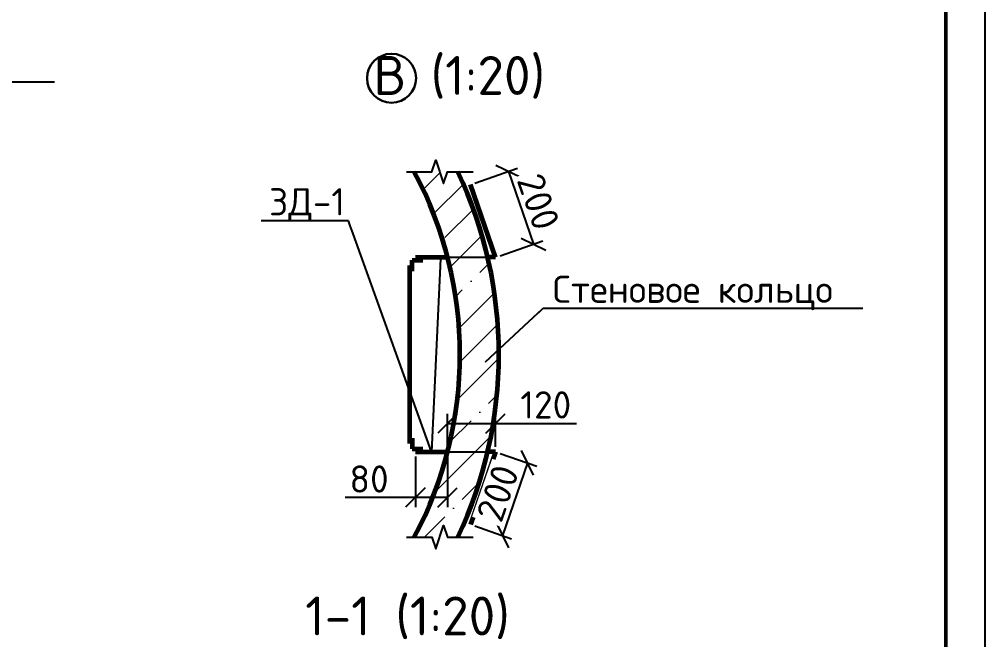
# Model space of a CAD drawing. Header units: millimetres. Extents: x 1601 to 14530, y 1157 to 12625.
# Drawn here: x 10431.3 to 10555.4, y 2980.2 to 3060 of the extents above; entities that cross this region are included whole.
import ezdxf
from ezdxf import colors
from ezdxf.entities.mleader import LeaderData, LeaderLine
from ezdxf.math import Vec2, Vec3

# ---------------------------------------------------------------- set-up
doc = ezdxf.new("R2010")
doc.units = ezdxf.units.MM
doc.linetypes.add('ACAD_ISO04W100', pattern=[30, 24, -3, 0, -3])
for name, color, linetype, lineweight in [('Основной', 1, 'Continuous', 60), ('Размер 3.5', 250, 'Continuous', 35), ('Размеры на чертеже', 250, 'Continuous', 25), ('Тонкие', 5, 'Continuous', 30), ('шриховка', 251, 'ACAD_ISO04W100', 15)]:
    doc.layers.add(name, color=color, linetype=linetype, lineweight=lineweight)
doc.styles.add('-ISOCPEUR-', font='isocpeur.TTF')
doc.styles.add('GOST', font='GOST Common.ttf')
doc.dimstyles.new('1 к 50', dxfattribs={"dimtxt": 3.5, "dimasz": 2.5, "dimexe": 1.25, "dimexo": 0.625, "dimtad": 1, "dimdec": 1, "dimlfac": 50, "dimrnd": 0.1, "dimtxsty": 'GOST', "dimblk": 'OBLIQUE', "dimcen": 2.5, "dimclrd": 256, "dimclre": 256, "dimclrt": 256, "dimadec": 0, "dimazin": 0, "dimtfac": 1, "dimtdec": 1, "dimtmove": 0, "dimatfit": 3, "dimfxl": 1, "dimtfill": 1, "dimlwe": -1, "dimarcsym": 0})

# ---------------------------------------------------------------- blocks, each defined once
blk = doc.blocks.new('_Oblique')
at = {"color": 0, "linetype": 'ByBlock', "lineweight": -2}
blk.add_line((-0.5, -0.5), (0.5, 0.5), dxfattribs=at)
blk = doc.blocks.new('*D185')
at = {"transparency": 16777216}
for p, q in [((10482.22, 3003.78), (10482.22, 2997.27)), ((10486.36, 3003.78), (10486.36, 2997.27))]:
    blk.add_line(p, q, dxfattribs=at)
at = {"lineweight": -2, "transparency": 16777216}
for p, q in [((10482.22, 2998.52), (10473.19, 2998.52)), ((10486.36, 2998.52), (10482.22, 2998.52))]:
    blk.add_line(p, q, dxfattribs=at)
at = {"layer": 'Defpoints', "color": 0, "transparency": 16777216}
for p in [(10482.22, 3004.41), (10486.36, 3004.41), (10486.36, 2998.52)]:
    blk.add_point(p, dxfattribs=at)
at = {"lineweight": -2, "transparency": 16777216, "xscale": 2.5, "yscale": 2.5, "zscale": 2.5, "rotation": 180}
blk.add_blockref('_Oblique', (10482.22, 2998.52), dxfattribs=at)
at = {"lineweight": -2, "transparency": 16777216, "xscale": 2.5, "yscale": 2.5, "zscale": 2.5}
blk.add_blockref('_Oblique', (10486.36, 2998.52), dxfattribs=at)
at = {"transparency": 16777216, "insert": (10476.27, 3000.9), "char_height": 3.5, "attachment_point": 5, "style": '-ISOCPEUR-', "bg_fill": 3, "box_fill_scale": 1.1, "bg_fill_color": 256, "bg_fill_true_color": 13158600, "bg_fill_transparency": 0}
blk.add_mtext('80', dxfattribs=at)
blk = doc.blocks.new('*D186')
at = {"transparency": 16777216}
for p, q in [((10489.87, 3038.96), (10495.35, 3040.86)), ((10493.12, 3029.61), (10498.59, 3031.51))]:
    blk.add_line(p, q, dxfattribs=at)
at = {"lineweight": -2, "transparency": 16777216}
blk.add_line((10494.17, 3040.45), (10497.41, 3031.1), dxfattribs=at)
at = {"layer": 'Defpoints', "color": 0, "transparency": 16777216}
for p in [(10489.28, 3038.76), (10497.41, 3031.1), (10492.53, 3029.41)]:
    blk.add_point(p, dxfattribs=at)
at = {"lineweight": -2, "transparency": 16777216, "xscale": 2.5, "yscale": 2.5, "zscale": 2.5}
for p, rotation in [((10494.17, 3040.45), 109.1384464450715), ((10497.41, 3031.1), 289.1384464450716)]:
    blk.add_blockref('_Oblique', p, dxfattribs=dict(at, rotation=rotation))
at = {"transparency": 16777216, "insert": (10498.03, 3036.56), "char_height": 3.5, "attachment_point": 5, "rotation": 289.1384, "style": '-ISOCPEUR-', "bg_fill": 3, "box_fill_scale": 1.1, "bg_fill_color": 256, "bg_fill_true_color": 13158600, "bg_fill_transparency": 0}
blk.add_mtext('200', dxfattribs=at)
blk = doc.blocks.new('*D187')
at = {"transparency": 16777216}
for p, q in [((10493.12, 3004.2), (10497.83, 3002.57)), ((10489.87, 2994.86), (10494.59, 2993.22))]:
    blk.add_line(p, q, dxfattribs=at)
at = {"lineweight": -2, "transparency": 16777216}
blk.add_line((10496.65, 3002.98), (10493.41, 2993.63), dxfattribs=at)
at = {"layer": 'Defpoints', "color": 0, "transparency": 16777216}
for p in [(10492.53, 3004.41), (10493.41, 2993.63)]:
    blk.add_point(p, dxfattribs=at)
at = {"lineweight": -2, "transparency": 16777216, "xscale": 2.5, "yscale": 2.5, "zscale": 2.5}
for p, rotation in [((10496.65, 3002.98), 70.86155355492849), ((10493.41, 2993.63), 250.8615535549284)]:
    blk.add_blockref('_Oblique', p, dxfattribs=dict(at, rotation=rotation))
at = {"transparency": 16777216, "insert": (10492.79, 2999.08), "char_height": 3.5, "attachment_point": 5, "rotation": 70.8616, "style": '-ISOCPEUR-', "bg_fill": 3, "box_fill_scale": 1.1, "bg_fill_color": 256, "bg_fill_true_color": 13158600, "bg_fill_transparency": 0}
blk.add_mtext('200', dxfattribs=at)
at = {"layer": 'Defpoints', "color": 0, "transparency": 16777216}
blk.add_point((10489.28, 2995.06), dxfattribs=at)
blk = doc.blocks.new('*D181')
at = {"transparency": 16777216}
for p, q in [((10486.36, 3005.03), (10486.36, 3009.3)), ((10492.53, 3005.03), (10492.53, 3009.3))]:
    blk.add_line(p, q, dxfattribs=at)
at = {"lineweight": -2, "transparency": 16777216}
for p, q in [((10486.36, 3008.05), (10492.53, 3008.05)), ((10492.53, 3008.05), (10502.93, 3008.05))]:
    blk.add_line(p, q, dxfattribs=at)
at = {"layer": 'Defpoints', "color": 0, "transparency": 16777216}
for p in [(10492.53, 3008.05), (10486.36, 3004.41), (10492.53, 3004.41)]:
    blk.add_point(p, dxfattribs=at)
at = {"lineweight": -2, "transparency": 16777216, "xscale": 2.5, "yscale": 2.5, "zscale": 2.5, "rotation": 180}
blk.add_blockref('_Oblique', (10486.36, 3008.05), dxfattribs=at)
at = {"lineweight": -2, "transparency": 16777216, "xscale": 2.5, "yscale": 2.5, "zscale": 2.5}
blk.add_blockref('_Oblique', (10492.53, 3008.05), dxfattribs=at)
at = {"transparency": 16777216, "insert": (10498.98, 3010.43), "char_height": 3.5, "attachment_point": 5, "style": '-ISOCPEUR-', "bg_fill": 3, "box_fill_scale": 1.1, "bg_fill_color": 256, "bg_fill_true_color": 13158600, "bg_fill_transparency": 0}
blk.add_mtext('120', dxfattribs=at)

msp = doc.modelspace()

# ---------------------------------------------------------------- hatches: boundary and pattern name
at = {"layer": 'шриховка'}
h = msp.add_hatch(dxfattribs=at)
h.set_pattern_fill('ANSI35', color=256, style=0)
h.set_pattern_definition([(45, (-23858.9875, 7575.9476), (-4.4901281, 4.4901281), []), (45, (-23854.4974, 7575.9476), (-4.4901281, 4.4901281), [7.9375, -1.5875, 0, -1.5875])])
h.paths.add_polyline_path([(10491.5104, 3029.4088), (10486.362, 3029.4088, -0.12701665), (10486.362, 3004.4088), (10491.5104, 3004.4088, 0.11514294)])
h.paths.add_polyline_path([(10487.6784, 3040.4047), (10486.3428, 3040.4047), (10485.8428, 3038.9047), (10484.8428, 3041.9047), (10484.3428, 3040.4047), (10482.0852, 3040.4047, -0.05919825), (10486.362, 3029.4088), (10491.5104, 3029.4088, 0.05307849)])
h.paths.add_polyline_path([(10491.5104, 3004.4088), (10486.362, 3004.4088, -0.05919825), (10482.0852, 2993.413), (10484.3428, 2993.413), (10484.8428, 2991.913), (10485.8428, 2994.913), (10486.3428, 2993.413), (10487.6784, 2993.413, 0.05307849)])

# ---------------------------------------------------------------- linework, layer by layer
msp.add_lwpolyline([(9961.3843, 3245.5891), (10555.3843, 3245.5891), (10555.3843, 2825.5891), (9961.3843, 2825.5891)], close=True)
at = {"const_width": 0.5}
msp.add_lwpolyline([(9981.3843, 3240.5891), (10550.3843, 3240.5891), (10550.3843, 2830.5891), (9981.3843, 2830.5891)], close=True, dxfattribs=at)
at = {"layer": 'Основной'}
for p, q in [((10492.5282, 3029.4088), (10489.2845, 3038.7556)), ((10482.2188, 3029.4088), (10486.362, 3029.4088)), ((10492.5282, 3029.4088), (10491.5104, 3029.4088)), ((10481.4614, 3028.3686), (10481.4614, 3005.4614)), ((10482.2188, 3004.4088), (10486.362, 3004.4088)), ((10492.5282, 3004.4088), (10489.2845, 2995.062)), ((10492.5282, 3004.4088), (10491.5104, 3004.4088))]:
    msp.add_line(p, q, dxfattribs=at)
at = {"layer": 'Основной', "lineweight": 60}
for p, q in [((10481.7976, 3027.647), (10481.7976, 3029.0465)), ((10481.7976, 3029.0465), (10483.1715, 3029.0465))]:
    msp.add_line(p, q, dxfattribs=at)
at = {"layer": 'Основной', "color": 6, "lineweight": 60}
msp.add_line((10482.2188, 3004.4088), (10486.362, 3004.4088), dxfattribs=at)
at = {"layer": 'Основной'}
for radius, start, end in [(50, 331.971062, 28.028938), (55, 334.710152, 25.289848)]:
    msp.add_arc((10437.9497, 3016.9088), radius, start, end, dxfattribs=at)
at = {"layer": 'Размеры на чертеже'}
msp.add_line((10435.8239, 3051.9476), (10387.3184, 3051.9476), dxfattribs=at)
at = {"layer": 'Тонкие', "color": 30, "lineweight": 25, "ltscale": 10}
for p, q in [((10486.362, 3029.4088), (10491.5104, 3029.4088)), ((10486.362, 3004.4088), (10491.5104, 3004.4088))]:
    msp.add_line(p, q, dxfattribs=at)
at = {"layer": 'Тонкие', "linetype": 'Continuous', "lineweight": 25}
for points in [[(10481.0586, 3040.4047), (10484.3428, 3040.4047), (10484.8428, 3041.9047), (10485.8428, 3038.9047), (10486.3428, 3040.4047), (10489.627, 3040.4047)], [(10481.0586, 2993.413), (10484.3428, 2993.413), (10484.8428, 2991.913), (10485.8428, 2994.913), (10486.3428, 2993.413), (10489.627, 2993.413)]]:
    msp.add_lwpolyline(points, dxfattribs=at)
at = {"layer": 'Тонкие'}
msp.add_circle((10479.1649, 3052.4359), 3.1532, dxfattribs=at)

# ---------------------------------------------------------------- texts
at = {"layer": 'Размер 3.5', "color": 0, "style": '-ISOCPEUR-'}
for s, p in [('В (1:20)', (10476.8219, 3050.2972)), ('1-1 (1:20)', (10468.0599, 2980.7914))]:
    msp.add_text(s, height=5, dxfattribs=at).set_placement(p)

# ---------------------------------------------------------------- next in the draw order: dimensions: what is measured, and where the dimension line sits
for p1, p2, distance, picture, middle in [((10489.2845, 3038.7556), (10492.5282, 3029.4088), 5.1676, '*D186', (10498.0321, 3036.5551)), ((10492.5282, 3004.4088), (10489.2845, 2995.062), 4.3663, '*D187', (10492.7876, 2999.0826))]:
    dim = msp.add_aligned_dim(p1=p1, p2=p2, distance=distance, text='200', dimstyle='1 к 50', override={"dimtxsty": '-ISOCPEUR-'})
    dim.commit()
    dim.dimension.update_dxf_attribs({"geometry": picture, "text_midpoint": middle})
dim = msp.add_linear_dim(base=(10486.362, 2998.5236), p1=(10482.2188, 3004.4088), p2=(10486.362, 3004.4088), text='80', dimstyle='1 к 50', override={"dimtxsty": '-ISOCPEUR-'})
dim.commit()
dim.dimension.update_dxf_attribs({"geometry": '*D185', "text_midpoint": (10476.2688, 2998.5236), "dimtype": 160})

# ---------------------------------------------------------------- next in the draw order: leaders
at = {"layer": 'Размер 3.5'}
ml = msp.add_multileader_mtext('Standard', dxfattribs=at)
ml.set_content('Закладная деталь', color=256, style='-ISOCPEUR-')
ml.set_leader_properties()
ml.build(insert=Vec2(0, 0))
ml.multileader.update_dxf_attribs({"text_left_attachment_type": 6, "text_right_attachment_type": 6, "dogleg_length": 0.36, "arrow_head_size": 0.18})
ctx = ml.context
ctx.base_point, ctx.char_height, ctx.arrow_head_size, ctx.landing_gap_size, ctx.plane_origin = Vec3(10415.436, 2976.062), 3.5, 0.18, 0.09, Vec3(10397.4671, 2959.7162)
ctx.left_attachment, ctx.right_attachment, ctx.text_align_type = 6, 6, 2
notes = []
notes.append((ctx, [(1, (1, 1, 0), (10457.101, 2976.062), (-1, 0), 0.36, [(0, [(10466.5139, 2957.5831)], 0, [])])]))
ctx.mtext.insert, ctx.mtext.alignment, ctx.mtext.flow_direction = Vec3(10456.651, 2980.262), 3, 5
ctx.mtext.has_bg_fill, ctx.mtext.bg_color, ctx.mtext.bg_scale_factor, ctx.mtext.bg_transparency, ctx.mtext.use_window_bg_color = 1, -1027028792, 1.5, 0, 1
for ctx, leaders in notes:
    for number, flags, end, landing, length, lines in leaders:
        leader = LeaderData()
        leader.index, (leader.has_last_leader_line, leader.has_dogleg_vector, leader.attachment_direction) = number, flags
        leader.last_leader_point, leader.dogleg_vector, leader.dogleg_length = Vec3(end), Vec3(landing), length
        for number, points, colour, breaks in lines:
            line = LeaderLine()
            line.index, line.vertices, line.color, line.breaks = number, Vec3.list(points), colors.encode_raw_color(colour), breaks
            leader.lines.append(line)
        ctx.leaders.append(leader)

# ---------------------------------------------------------------- next in the draw order: linework, layer by layer
at = {"layer": 'Основной', "lineweight": 60}
for p, q in [((10481.7976, 3006.1707), (10481.7976, 3004.7711)), ((10481.7976, 3004.7711), (10483.1715, 3004.7711))]:
    msp.add_line(p, q, dxfattribs=at)

# ---------------------------------------------------------------- next in the draw order: dimensions: what is measured, and where the dimension line sits
dim = msp.add_linear_dim(base=(10492.5282, 3008.0532), p1=(10486.362, 3004.4088), p2=(10492.5282, 3004.4088), text='120', dimstyle='1 к 50', override={"dimtxsty": '-ISOCPEUR-'})
dim.commit()
dim.dimension.update_dxf_attribs({"geometry": '*D181', "text_midpoint": (10498.9782, 3010.4282)})

# ---------------------------------------------------------------- next in the draw order: leaders
at = {"layer": 'Размер 3.5'}
ml = msp.add_multileader_mtext('Standard', dxfattribs=at)
ml.set_content('Стеновое кольцо', color=256, style='-ISOCPEUR-')
ml.set_leader_properties()
ml.build(insert=Vec2(0, 0))
ml.multileader.update_dxf_attribs({"text_left_attachment_type": 6, "text_right_attachment_type": 6, "dogleg_length": 0.36, "arrow_head_size": 0.18})
ctx = ml.context
ctx.base_point, ctx.char_height, ctx.arrow_head_size, ctx.landing_gap_size, ctx.plane_origin = Vec3(10499.024, 3022.8518), 3.5, 0.18, 0.09, Vec3(10488.0302, 3017.101)
ctx.left_attachment, ctx.right_attachment, ctx.text_align_type = 6, 6, 2
notes = []
notes.append((ctx, [(0, (1, 1, 0), (10498.664, 3022.8518), (1, 0), 0.36, [(0, [(10491.1061, 3015.8315)], 0, [])])]))
ctx.mtext.insert, ctx.mtext.alignment, ctx.mtext.flow_direction = Vec3(10535.864, 3027.0518), 3, 5
ctx.mtext.has_bg_fill, ctx.mtext.bg_color, ctx.mtext.bg_scale_factor, ctx.mtext.bg_transparency, ctx.mtext.use_window_bg_color = 1, -1027028792, 1.5, 0, 1
for ctx, leaders in notes:
    for number, flags, end, landing, length, lines in leaders:
        leader = LeaderData()
        leader.index, (leader.has_last_leader_line, leader.has_dogleg_vector, leader.attachment_direction) = number, flags
        leader.last_leader_point, leader.dogleg_vector, leader.dogleg_length = Vec3(end), Vec3(landing), length
        for number, points, colour, breaks in lines:
            line = LeaderLine()
            line.index, line.vertices, line.color, line.breaks = number, Vec3.list(points), colors.encode_raw_color(colour), breaks
            leader.lines.append(line)
        ctx.leaders.append(leader)

# ---------------------------------------------------------------- next in the draw order: leaders
ml = msp.add_multileader_mtext('Standard', dxfattribs=at)
ml.set_content('ЗД-1', color=256, style='-ISOCPEUR-')
ml.set_leader_properties()
ml.build(insert=Vec2(0, 0))
ml.multileader.update_dxf_attribs({"text_left_attachment_type": 6, "text_right_attachment_type": 6, "dogleg_length": 0.36, "arrow_head_size": 0.18})
ctx = ml.context
ctx.base_point, ctx.char_height, ctx.arrow_head_size, ctx.landing_gap_size, ctx.plane_origin = Vec3(10463.1068, 3034.1004), 3.5, 0.18, 0.09, Vec3(10421.8426, 3021.9231)
ctx.left_attachment, ctx.right_attachment, ctx.text_align_type = 6, 6, 2
notes = []
notes.append((ctx, [(1, (1, 1, 0), (10473.6218, 3034.1004), (-1, 0), 0.36, [(1, [(10485.4502, 3029.4088), (10484.2904, 3004.4088)], 0, [])])]))
ctx.mtext.insert, ctx.mtext.alignment, ctx.mtext.flow_direction = Vec3(10473.1718, 3038.3004), 3, 5
ctx.mtext.has_bg_fill, ctx.mtext.bg_color, ctx.mtext.bg_scale_factor, ctx.mtext.bg_transparency, ctx.mtext.use_window_bg_color = 1, -1027028792, 1.5, 0, 1
for ctx, leaders in notes:
    for number, flags, end, landing, length, lines in leaders:
        leader = LeaderData()
        leader.index, (leader.has_last_leader_line, leader.has_dogleg_vector, leader.attachment_direction) = number, flags
        leader.last_leader_point, leader.dogleg_vector, leader.dogleg_length = Vec3(end), Vec3(landing), length
        for number, points, colour, breaks in lines:
            line = LeaderLine()
            line.index, line.vertices, line.color, line.breaks = number, Vec3.list(points), colors.encode_raw_color(colour), breaks
            leader.lines.append(line)
        ctx.leaders.append(leader)

doc.saveas('drawing.dxf')
